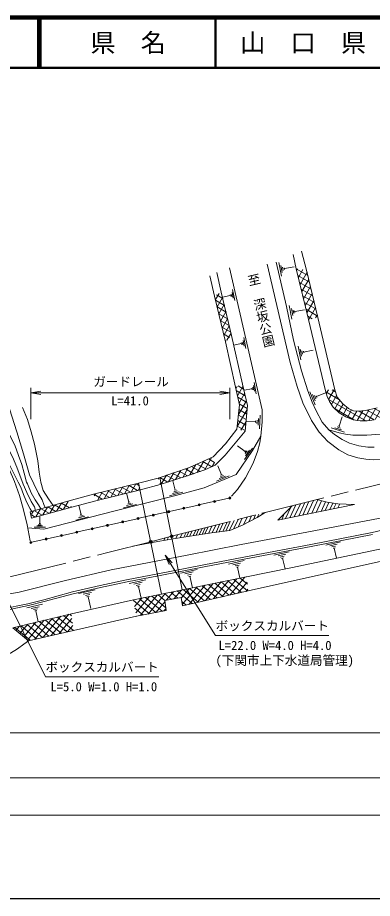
# Model space of a CAD drawing. Units: millimetres, scale not verified. Extents: x 40000 to 680000, y 20000 to 380000.
# Drawn here: x 293680 to 364126, y 205000 to 380000 of the extents above; entities that cross this region are included whole.
import ezdxf
from ezdxf.enums import TextEntityAlignment as Align

# ---------------------------------------------------------------- set-up
doc = ezdxf.new("R2010")
doc.units = ezdxf.units.MM
doc.header["$LTSCALE"] = 1000
doc.header["$PDMODE"] = 32
doc.header["$PDSIZE"] = 500
doc.linetypes.add('CHAIN', pattern=[18.5, 12, -1.5, 3.5, -1.5])
for name, color, linetype, lineweight in [('M-BMK', 2, 'CHAIN', 13), ('M-STR-HTXT', 7, 'Continuous', 13), ('M-STR-STR1', 1, 'Continuous', 13), ('M-STR-STRC', 7, 'Continuous', 13), ('M-TTL', 2, 'Continuous', 140), ('M-TTL-BAND', 7, 'Continuous', 25), ('M-TTL-LINE', 7, 'Continuous', 50), ('M-WORK', 1, 'Continuous', 13)]:
    doc.layers.add(name, color=color, linetype=linetype, lineweight=lineweight)
doc.layers.add('M-OTRS', color=6, linetype='Continuous')
doc.layers.add('M-TTL-TXT', color=7, linetype='Continuous')
doc.styles.add('@ＭＳ ゴシック', font='')
doc.styles.add('ＭＳ ゴシック', font='')
doc.styles.get('@ＭＳ ゴシック').set_extended_font_data('@MS Gothic')
doc.styles.get('ＭＳ ゴシック').set_extended_font_data('MS Gothic')

# ---------------------------------------------------------------- blocks, each defined once
blk = doc.blocks.new('open_arrow')
at = {"color": 0, "linetype": 'Continuous', "lineweight": -2}
blk.add_lwpolyline([(7.5, 1.25), (0, 0), (7.5, -1.25)], dxfattribs=at)

msp = doc.modelspace()

# ---------------------------------------------------------------- hatches: boundary and pattern name
at = {"layer": 'M-WORK'}
h = msp.add_hatch(dxfattribs=at)
h.set_pattern_fill('USER', color=256, style=0, pattern_type=2)
h.set_pattern_definition([(150, (350423, 328118), (-500, -866.03), []), (240, (350423, 328118), (866.03, -500), [])])
h.paths.add_polyline_path([(349014, 330100), (351446, 319995), (353325, 320435), (351054, 329827)])
h = msp.add_hatch(dxfattribs=at)
h.set_pattern_fill('USER', color=256, style=0, pattern_type=2)
h.set_pattern_definition([(150, (333789, 323384), (-500, -866.03), []), (240, (333789, 323384), (866.03, -500), [])])
h.paths.add_polyline_path([(334131, 325467), (336160, 316861), (334929, 315573), (332802, 324664)])
h = msp.add_hatch(dxfattribs=at)
h.set_pattern_fill('USER', color=256, style=0, pattern_type=2)
h.set_pattern_definition([(150, (338332, 300557), (-500, -866.03), []), (240, (338332, 300557), (866.03, -500), [])])
h.paths.add_polyline_path([(338858, 297812), (339329, 302934), (338325, 307156), (336941, 306593), (337726, 303063), (337234, 298234)])
h = msp.add_hatch(dxfattribs=at)
h.set_pattern_fill('USER', color=256, style=0, pattern_type=2)
h.set_pattern_definition([(150, (369699, 302836), (-500, -866.025), []), (240, (369699, 302836), (866.025, -500), [])])
h.paths.add_polyline_path([(371178, 301765), (364463, 300095), (363098, 299873), (361676, 299855), (360310, 300113), (358852, 300704), (357542, 301461), (356323, 302624), (355446, 304025), (355123, 304710), (354754, 306094), (356668, 306022), (357111, 304619), (358255, 303253), (359381, 302330), (360378, 301868), (361301, 301795), (362759, 301942), (365048, 302441), (371416, 304010)])
h = msp.add_hatch(dxfattribs=at)
h.set_pattern_fill('USER', color=256, style=0, pattern_type=2)
h.set_pattern_definition([(150, (324092, 288549), (-500, -866.03), []), (240, (324092, 288549), (866.03, -500), [])])
h.paths.add_polyline_path([(321983, 287220), (326953, 288813), (330884, 290142), (332906, 291084), (332488, 292701), (327806, 290615), (321586, 288520)])
h = msp.add_hatch(dxfattribs=at)
h.set_pattern_fill('USER', color=256, style=0, pattern_type=2)
h.set_pattern_definition([(150, (315829, 287011), (-500, -866.03), []), (240, (315829, 287011), (866.03, -500), [])])
h.paths.add_polyline_path([(318106, 286186), (309228, 284008), (308739, 285290), (317710, 287468)])
h = msp.add_hatch(dxfattribs=at)
h.set_pattern_fill('USER', color=256, style=0, pattern_type=2)
h.set_pattern_definition([(150, (302363, 283552), (-500, -866.03), []), (240, (302363, 283552), (866.03, -500), [])])
h.paths.add_polyline_path([(304429, 282753), (296455, 280575), (296476, 281873), (303666, 283924)])
h = msp.add_hatch(dxfattribs=at)
h.set_pattern_fill('USER', color=256, style=0, pattern_type=2)
h.set_pattern_definition([(50, (320241, 263830), (-766.044, 642.79), []), (140, (320241, 263830), (-642.79, -766.044), [])])
h.paths.add_polyline_path([(317278, 261046), (323204, 262199), (322933, 264193), (326182, 264759), (326415, 263159), (339472, 266103), (339134, 268904), (316666, 264315)])
h = msp.add_hatch(dxfattribs=at)
h.set_pattern_fill('USER', color=256, style=0, pattern_type=2)
h.set_pattern_definition([(50, (298561, 258229), (-766.04, 642.79), []), (140, (298561, 258229), (-642.79, -766.04), [])])
h.paths.add_polyline_path([(292726, 258750), (304355, 261560), (304759, 258249), (295809, 256203)])

# ---------------------------------------------------------------- linework, layer by layer
at = {"layer": 'M-BMK'}
msp.add_lwpolyline([(137117, 277014), (143907, 276969), (151466, 276637), (156435, 276166), (163551, 275114), (173612, 273452), (205886, 268493), (222478, 265876), (231176, 264940), (240636, 264363), (249637, 264195), (262457, 264507), (267579, 264881), (273143, 265358), (281146, 266487), (291612, 268729), (311588, 273713), (320118, 275853), (324259, 276952), (342834, 281673), (370819, 288622)], dxfattribs=at)
at = {"layer": 'M-OTRS'}
for p in [(324259, 276952), (320118, 275853)]:
    msp.add_point(p, dxfattribs=at)
at = {"layer": 'M-STR-HTXT'}
for p, q in [((296308, 300200), (296308, 306461)), ((335824, 300200), (335824, 306461)), ((296308, 305461), (335824, 305461)), ((75129, 237894), (527173, 237894)), ((291009, 228964), (521471, 228964)), ((291009, 221530), (555314, 221530))]:
    msp.add_line(p, q, dxfattribs=at)
for points in [[(323000, 273200), (333000, 257200), (355500, 257200)], [(290600, 266400), (299200, 249000), (321700, 249000)]]:
    msp.add_lwpolyline(points, dxfattribs=at)
at = {"layer": 'M-STR-STR1'}
for p, q in [((322273, 265460), (317710, 287468)), ((321952, 288593), (326371, 266298))]:
    msp.add_line(p, q, dxfattribs=at)
at = {"layer": 'M-STR-STRC'}
for p, q in [((329940, 283238), (332589, 283830)), ((332980, 283918), (335629, 284510)), ((349499, 280996), (350724, 283632)), ((350286, 281156), (351530, 283833)), ((351182, 281339), (352447, 284060)), ((352081, 281522), (353317, 284183)), ((352941, 281698), (354010, 283997)), ((353932, 281900), (354809, 283786)), ((354762, 282069), (355495, 283646)), ((355649, 282250), (356248, 283539)), ((320821, 281199), (323470, 281792)), ((323861, 281879), (326510, 282471)), ((326900, 282558), (329550, 283151)), ((346857, 280457), (347916, 282735)), ((347715, 280632), (348899, 283179)), ((348622, 280817), (349827, 283410)), ((356425, 282408), (356907, 283446)), ((357281, 282582), (357651, 283379)), ((314742, 279840), (317391, 280432)), ((317781, 280520), (320431, 281112)), ((335703, 278051), (336657, 280103)), ((336579, 278387), (337473, 280311)), ((337473, 278766), (338288, 280518)), ((338538, 279237), (339247, 280762)), ((339595, 279806), (340145, 280990)), ((340489, 280287), (340905, 281183)), ((341248, 280696), (341550, 281347)), ((342142, 281247), (342274, 281531)), ((346142, 280311), (346699, 281512)), ((305623, 277802), (308272, 278394)), ((308662, 278481), (311312, 279073)), ((311702, 279161), (314351, 279753)), ((329145, 277146), (329697, 278334)), ((329737, 277238), (330320, 278492)), ((330321, 277330), (330934, 278649)), ((330884, 277418), (331526, 278799)), ((331580, 277527), (332258, 278985)), ((332296, 277635), (333013, 279177)), ((333078, 277731), (333849, 279390)), ((333696, 277806), (334510, 279558)), ((334438, 277897), (335304, 279759)), ((334996, 277965), (335901, 279911)), ((299543, 276442), (302193, 277035)), ((302583, 277122), (305232, 277714)), ((322696, 276087), (322934, 276600)), ((323373, 276211), (323641, 276788)), ((324180, 276359), (324482, 277009)), ((325102, 276514), (325446, 277254)), ((325958, 276647), (326346, 277483)), ((326693, 276762), (327119, 277679)), ((327217, 276844), (327670, 277819)), ((327837, 276941), (328322, 277985)), ((328543, 277052), (329064, 278173)), ((296504, 275763), (299153, 276355))]:
    msp.add_line(p, q, dxfattribs=at)
for points in [[(348181, 283001), (345344, 280149), (360554, 283250), (357249, 283397), (355164, 283693), (353128, 284229)], [(342834, 281673), (341248, 280696), (338368, 279145), (335821, 278066), (332194, 277623), (324580, 276432), (321552, 275878), (316554, 274959)]]:
    msp.add_lwpolyline(points, dxfattribs=at)
for centre, radius in [((332784, 283874), 200), ((332784, 283874), 160), ((332784, 283874), 120), ((332784, 283874), 100), ((335824, 284553), 200), ((335824, 284553), 160), ((335824, 284553), 120), ((335824, 284553), 100), ((323665, 281835), 200), ((323665, 281835), 160), ((323665, 281835), 120), ((323665, 281835), 100), ((326705, 282515), 200), ((326705, 282515), 160), ((326705, 282515), 120), ((326705, 282515), 100), ((329745, 283194), 200), ((329745, 283194), 160), ((329745, 283194), 120), ((329745, 283194), 100), ((317586, 280476), 200), ((317586, 280476), 160), ((317586, 280476), 120), ((317586, 280476), 100), ((320626, 281156), 200), ((320626, 281156), 160), ((320626, 281156), 120), ((320626, 281156), 100), ((308467, 278437), 200), ((308467, 278437), 160), ((308467, 278437), 120), ((308467, 278437), 100), ((311507, 279117), 200), ((311507, 279117), 160), ((311507, 279117), 120), ((311507, 279117), 100), ((314546, 279797), 200), ((314546, 279797), 160), ((314546, 279797), 120), ((314546, 279797), 100), ((299348, 276399), 200), ((299348, 276399), 160), ((299348, 276399), 120), ((302388, 277078), 200), ((302388, 277078), 160), ((302388, 277078), 120), ((302388, 277078), 100), ((305427, 277758), 200), ((305427, 277758), 160), ((305427, 277758), 120), ((305427, 277758), 100), ((296308, 275719), 200), ((296308, 275719), 160), ((296308, 275719), 120), ((296308, 275719), 100), ((299348, 276399), 100)]:
    msp.add_circle(centre, radius, dxfattribs=at)
at = {"layer": 'M-TTL'}
msp.add_line((680000, 380000), (40000, 380000), dxfattribs=at)
at = {"layer": 'M-TTL-BAND'}
msp.add_line((40000, 205000), (579000, 205000), dxfattribs=at)
at = {"layer": 'M-TTL-LINE'}
for p, q in [((297750, 380000), (297750, 370000)), ((298250, 380000), (298250, 370000)), ((333000, 380000), (333000, 370000)), ((40000, 370000), (680000, 370000))]:
    msp.add_line(p, q, dxfattribs=at)
at = {"layer": 'M-WORK'}
for p, q in [((346082, 328615), (345562, 331360)), ((346227, 329354), (345967, 330726)), ((346436, 329749), (346306, 330435)), ((346678, 329972), (346613, 330316)), ((346646, 330144), (348567, 330508)), ((336372, 325991), (336784, 323778)), ((335914, 324761), (334365, 324473)), ((335888, 324900), (335940, 324623)), ((336084, 325079), (336187, 324526)), ((336254, 325397), (336460, 324290)), ((348155, 320064), (347635, 322809)), ((348299, 320802), (348039, 322174)), ((348509, 321197), (348379, 321883)), ((348751, 321421), (348686, 321764)), ((348718, 321592), (350640, 321956)), ((338117, 315221), (336568, 314933)), ((338091, 315359), (338142, 315082)), ((338287, 315539), (338389, 314985)), ((338456, 315856), (338662, 314750)), ((338575, 316451), (338986, 314238)), ((349890, 312007), (349370, 314752)), ((350034, 312745), (349774, 314117)), ((350244, 313140), (350114, 313826)), ((350486, 313364), (350421, 313707)), ((350453, 313535), (352375, 313899)), ((340204, 306252), (338655, 305964)), ((340178, 306390), (340230, 306113)), ((340374, 306570), (340477, 306016)), ((340544, 306887), (340750, 305781)), ((340662, 307482), (341074, 305269)), ((352770, 303077), (351722, 305667)), ((352767, 303829), (352243, 305124)), ((352895, 304258), (352633, 304905)), ((353088, 304525), (352957, 304848)), ((353023, 304687), (354836, 305420)), ((341815, 301029), (341705, 298305)), ((340943, 299700), (339036, 299778)), ((340950, 299871), (340936, 299530)), ((341229, 300030), (341201, 299349)), ((341515, 300359), (341460, 298997)), ((357527, 298831), (358131, 300691)), ((358597, 297602), (355940, 298465)), ((358019, 298083), (356690, 298515)), ((357773, 298457), (357109, 298673)), ((357693, 298777), (357361, 298885)), ((338867, 293811), (337316, 294922)), ((340326, 294442), (338738, 292226)), ((339708, 294047), (338914, 292939)), ((338967, 293949), (338768, 293672)), ((339287, 293929), (338890, 293375)), ((334148, 289173), (333434, 290943)), ((335718, 288925), (333190, 287904)), ((334984, 288923), (333720, 288412)), ((334566, 289048), (333934, 288793)), ((334306, 289237), (333990, 289109)), ((324968, 286127), (324483, 287973)), ((315783, 283722), (315315, 285501)), ((326494, 285682), (323857, 284990)), ((325766, 285773), (324447, 285427)), ((325367, 285950), (324708, 285777)), ((325133, 286170), (324803, 286084)), ((316167, 283551), (315532, 283385)), ((315941, 283764), (315624, 283680)), ((306279, 281270), (305812, 283049)), ((317254, 283293), (314712, 282626)), ((316551, 283381), (315281, 283047)), ((298067, 279454), (298062, 281014)), ((307751, 280841), (305209, 280174)), ((307048, 280929), (305778, 280595)), ((306664, 281099), (306029, 280932)), ((306438, 281312), (306121, 281228)), ((299183, 278790), (296955, 278782)), ((298625, 279011), (297511, 279007)), ((298346, 279232), (297789, 279231)), ((298206, 279455), (297928, 279454)), ((364054, 277701), (370782, 279280)), ((351927, 275320), (364054, 277701)), ((352003, 274928), (364138, 277310)), ((339993, 273050), (351927, 275320)), ((340068, 272657), (352003, 274928)), ((354873, 275152), (357780, 275812)), ((355665, 275027), (357119, 275356)), ((356095, 274818), (356821, 274983)), ((330635, 271250), (339993, 273050)), ((344556, 273178), (347626, 273874)), ((345393, 273045), (346928, 273393)), ((356342, 274569), (356706, 274651)), ((356524, 274610), (356986, 272575)), ((321553, 269506), (330635, 271250)), ((330710, 270857), (340068, 272657)), ((335542, 271413), (338675, 272124)), ((336396, 271278), (337963, 271633)), ((345847, 272825), (346614, 272999)), ((346108, 272561), (346492, 272649)), ((346300, 272605), (346788, 270456)), ((315324, 268315), (321553, 269506)), ((321629, 269113), (330710, 270857)), ((326001, 269622), (329306, 270372)), ((326902, 269479), (328555, 269854)), ((336859, 271053), (337642, 271231)), ((337126, 270784), (337518, 270873)), ((337322, 270829), (337819, 268636)), ((310063, 267152), (315324, 268315)), ((310150, 266762), (315404, 267923)), ((315404, 267923), (321629, 269113)), ((315830, 267573), (319135, 268323)), ((316731, 267430), (318384, 267805)), ((327390, 269242), (328216, 269429)), ((327672, 268958), (328085, 269052)), ((327878, 269005), (328403, 266691)), ((304581, 265906), (310063, 267152)), ((304678, 265518), (310150, 266762)), ((305784, 265560), (309089, 266310)), ((317219, 267193), (318046, 267381)), ((317501, 266909), (317914, 267003)), ((317708, 266956), (318232, 264642)), ((295739, 263553), (298877, 264347)), ((298877, 264347), (304581, 265906)), ((298979, 263960), (304678, 265518)), ((306685, 265417), (308338, 265792)), ((307173, 265180), (308000, 265368)), ((307455, 264897), (307868, 264990)), ((307661, 264944), (308186, 262630)), ((290484, 262485), (295739, 263553)), ((290563, 262093), (295828, 263163)), ((295528, 262724), (298631, 263428)), ((295828, 263163), (298979, 263960)), ((296375, 262589), (297926, 262941)), ((296833, 262367), (297609, 262543)), ((297097, 262101), (297485, 262189)), ((297291, 262145), (297784, 259973))]:
    msp.add_line(p, q, dxfattribs=at)
for points in [[(364463, 300095), (363098, 299873), (361676, 299855), (360310, 300113), (358852, 300704), (357542, 301461), (356323, 302624), (355585, 303731), (355123, 304710), (354754, 306094), (351446, 319995), (349014, 330100), (348374, 332906)], [(350076, 333574), (351054, 329827), (353325, 320435), (356668, 306022), (357111, 304619), (358255, 303253), (359381, 302330), (360378, 301868), (361301, 301795), (362759, 301942), (365048, 302441)], [(343226, 331044), (347801, 311502), (349172, 306725), (350349, 303486), (352065, 299970), (353560, 297616), (355249, 295789), (357437, 294155), (359264, 293103), (361230, 292522), (362808, 292272), (364303, 292162), (366712, 292189), (370062, 292494), (372305, 292826), (377483, 293768), (384072, 295456), (389001, 296564), (394289, 297505), (399162, 298364), (402623, 298807), (405143, 299000)], [(364499, 294623), (363244, 294641), (361453, 294918), (359571, 295453), (358112, 296155), (356580, 297189), (355487, 298084), (354139, 299634), (352884, 302006), (352164, 303584), (351278, 305855), (350060, 309842), (348482, 315933), (347042, 322606), (345035, 331415)], [(295677, 278593), (298891, 278393), (312762, 281965), (325097, 285038), (330704, 286575), (337100, 289233), (340326, 293986), (341959, 296838), (342236, 299717), (342236, 302099), (335726, 330312)], [(296196, 281793), (296455, 280575), (304429, 282753), (309228, 284008), (318106, 286186), (321983, 287220), (326953, 288813), (330884, 290142), (332906, 291084), (334871, 293077), (338858, 297812), (339329, 302934), (338325, 307156), (336160, 316861), (334131, 325467), (333217, 329343)], [(331860, 328679), (332802, 324664), (334929, 315573), (336941, 306593), (337726, 303063), (337234, 298234), (334980, 295304), (332488, 292701), (327806, 290615), (321586, 288520), (317710, 287468), (308739, 285290), (303666, 283924), (296196, 281793)], [(281098, 305500), (283894, 300710), (285618, 299194), (287390, 297283), (288941, 295428), (291073, 292355), (292014, 290278), (293066, 287814), (294063, 285018), (294810, 282470), (295558, 279203), (296177, 276040)], [(355487, 298084), (357535, 297500), (358771, 297223), (360230, 297057), (363035, 297020), (365712, 297223), (368425, 297610), (372449, 298349), (379482, 299862), (384355, 301016), (393935, 303037), (403764, 305031), (406144, 301534)], [(298301, 282393), (297800, 283175), (297147, 284172), (296397, 285587), (295646, 287371), (295449, 287666), (294982, 289488), (294502, 291186), (293862, 293019), (293123, 295050), (291468, 298322), (290450, 300780), (289471, 303475)], [(297253, 282094), (297016, 282830), (296370, 283845), (295484, 285617), (294801, 287278), (293555, 290675), (292651, 292760), (291266, 295437), (289900, 297726), (288811, 299590), (288018, 301214), (287390, 302673)], [(292079, 302238), (293536, 297695), (294837, 293348), (296046, 289186), (296895, 287359), (297855, 285421), (298526, 284159), (298870, 283286), (299164, 282640)], [(300721, 283084), (299800, 284381), (298747, 286061), (298268, 287667), (297954, 289698), (297695, 291931), (297059, 295217), (296339, 297709), (295637, 300127), (294640, 302545)], [(285939, 298848), (286555, 298704), (287312, 298187), (288419, 297264), (289527, 296101), (290357, 294846), (291096, 293351), (291871, 291524), (293762, 287725), (294343, 286686), (294842, 285233), (295280, 284139), (295852, 283013), (296203, 282404), (296476, 281873)], [(336163, 284898), (337340, 286240), (338918, 288566), (340441, 291501), (341327, 293772), (341797, 295544), (341959, 296838)], [(295809, 256203), (304759, 258249), (317278, 261046), (323204, 262199), (322933, 264193), (326182, 264759), (326415, 263159), (339472, 266103), (366536, 272139), (371936, 273302), (380616, 275545), (387095, 277414), (394612, 279158), (398723, 279906), (411141, 280819), (419046, 281221), (433001, 281913), (433359, 282959)], [(154021, 272929), (165151, 271517), (175617, 269939), (191399, 267613), (208178, 264872), (223669, 262380), (231270, 261134), (237250, 260635), (242691, 260386), (247924, 260345), (253198, 260511), (259926, 261009), (268856, 261923), (280858, 263501), (293982, 265868), (303161, 268153), (312256, 270271), (327332, 273220), (338089, 275296), (351088, 277788), (365666, 280529)], [(381757, 281659), (382315, 278636), (366533, 274565), (347921, 270686), (339134, 268904), (316666, 264315), (304355, 261560), (292726, 258750)], [(290687, 252829), (292283, 253711), (293668, 254615), (294942, 255520), (295809, 256203), (292726, 258750)]]:
    msp.add_lwpolyline(points, dxfattribs=at)

# ---------------------------------------------------------------- block references
at = {"layer": 'M-STR-HTXT', "xscale": 267, "yscale": 267}
msp.add_blockref('open_arrow', (296308, 305461), dxfattribs=at)
for p, rotation in [((335824, 305461), 180), ((323000, 273200), 302)]:
    msp.add_blockref('open_arrow', p, dxfattribs=dict(at, rotation=rotation))

# ---------------------------------------------------------------- texts
at = {"layer": 'M-STR-HTXT', "style": 'ＭＳ ゴシック'}
for s, p in [('ガードレール', (316200, 306200)), ('L=41.0', (316000, 302400)), ('L=22.0 W=4.0 H=4.0', (344800, 253800)), ('L=5.0 W=1.0 H=1.0', (310800, 245600))]:
    msp.add_text(s, height=1833, dxfattribs=at).set_placement(p, align=Align.BOTTOM_CENTER)
for s, p in [('ボックスカルバート', (333000, 257700)), ('ボックスカルバート', (299200, 249500)), ('(下関市上下水道局管理)', (332977, 250834))]:
    msp.add_text(s, height=1833, dxfattribs=at).set_placement(p, align=Align.BOTTOM_LEFT)
at = {"layer": 'M-TTL-TXT', "style": 'ＭＳ ゴシック'}
for s, p in [('県\u3000名', (315625, 375000)), ('山\u3000口\u3000県', (350375, 375000))]:
    msp.add_text(s, height=3666, dxfattribs=at).set_placement(p, align=Align.MIDDLE_CENTER)
at = {"layer": 'M-WORK', "style": '@ＭＳ ゴシック'}
msp.add_text('至\u3000深坂公園', height=1833, rotation=283.177, dxfattribs=at).set_placement((340596, 321500), align=Align.BOTTOM_CENTER)

doc.saveas('drawing.dxf')
